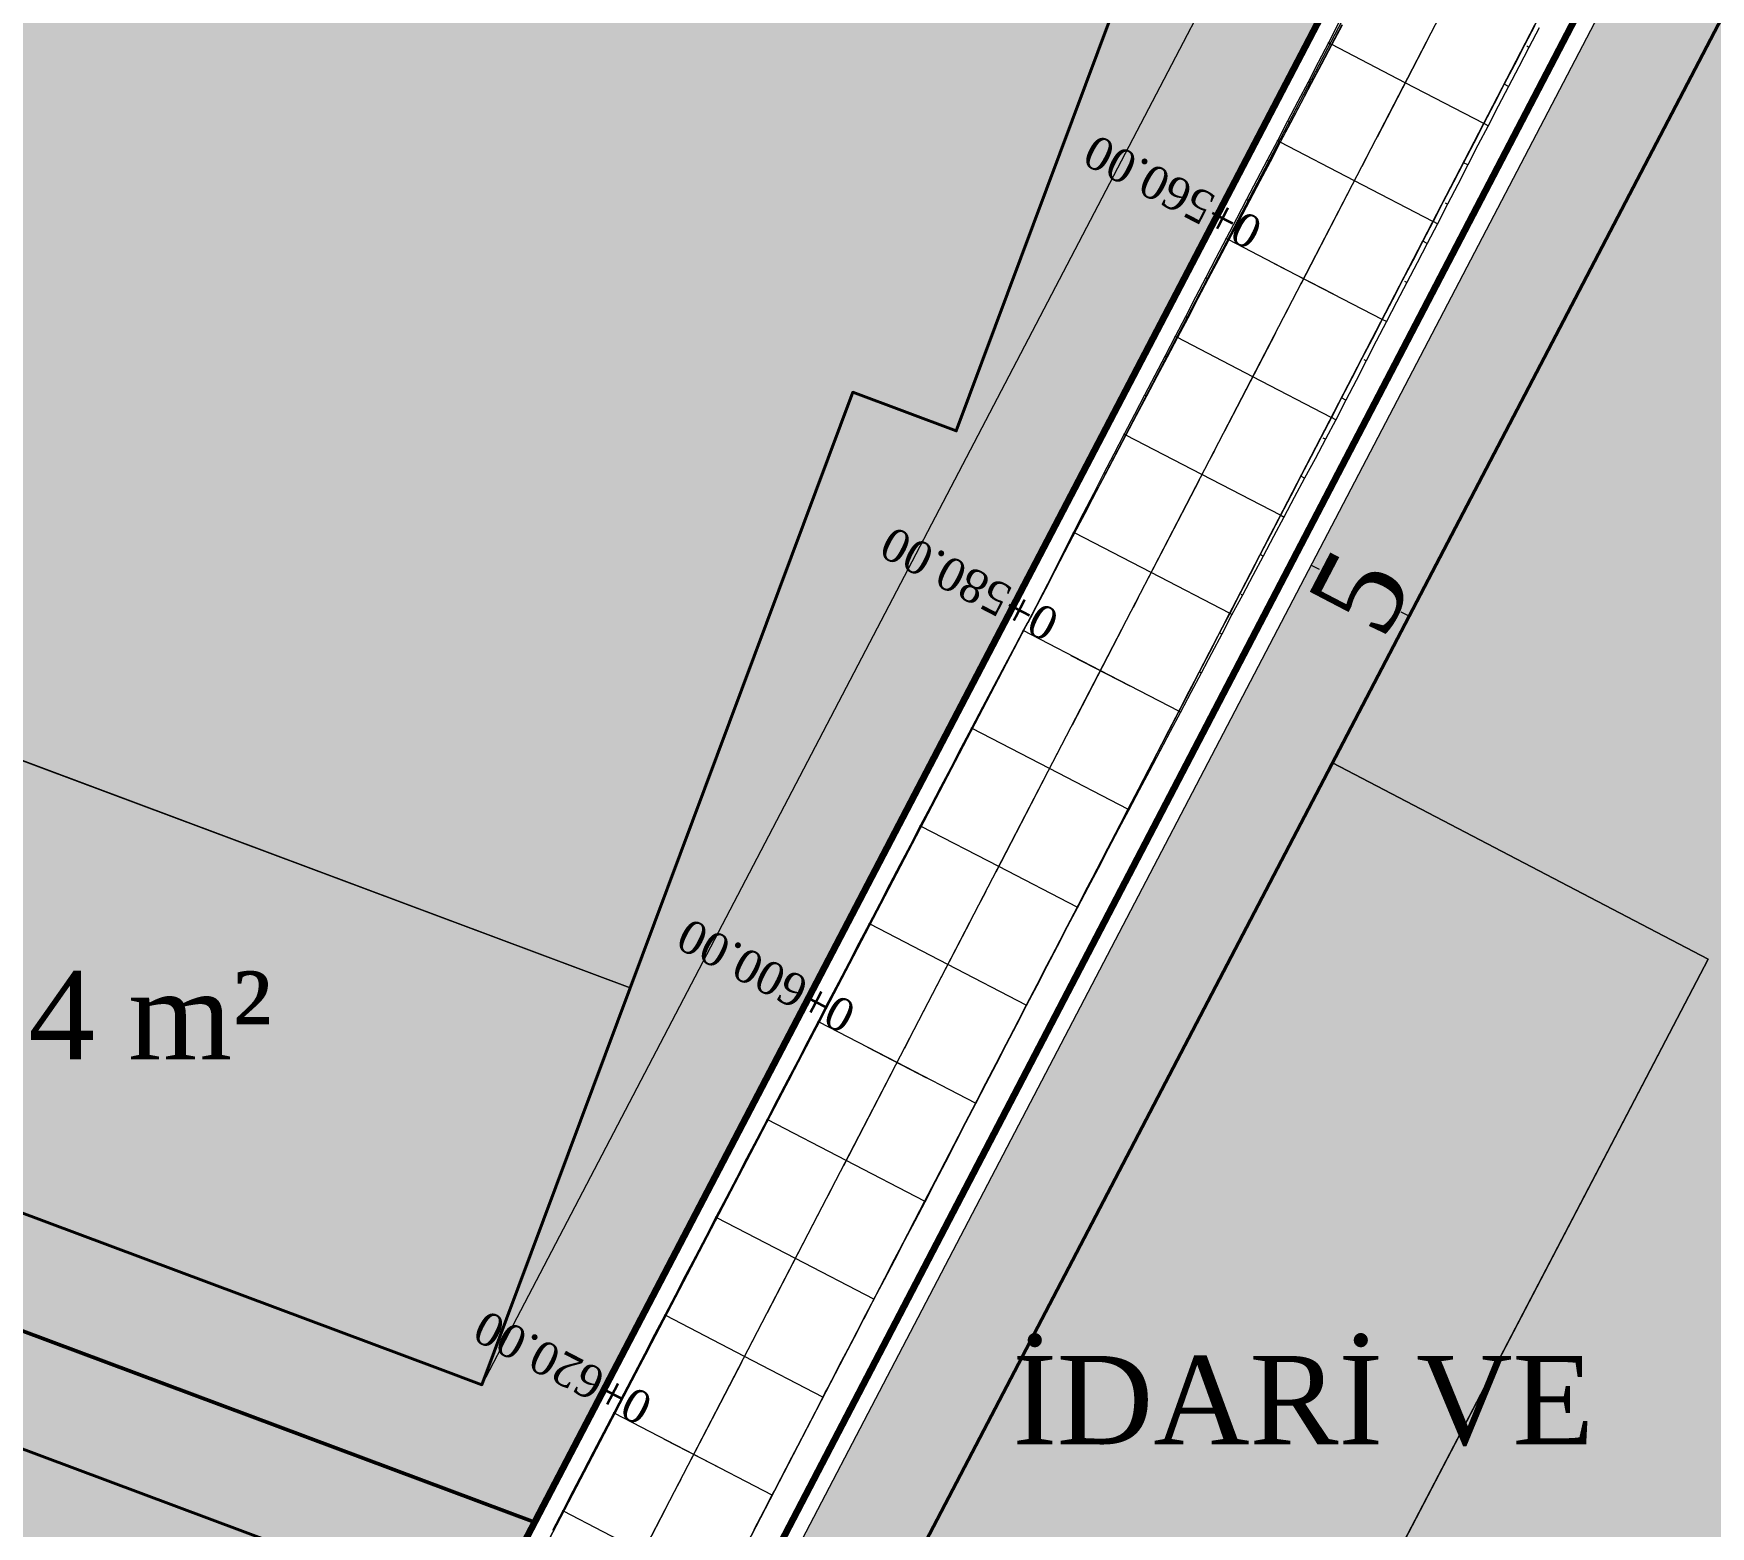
# Model space of a CAD drawing. Header units: metres. Extents: x 478603 to 489313, y 4282657 to 4289463.
# Drawn here: x 479184.7 to 479260.7, y 4286565.9 to 4286633.6 of the extents above; entities that cross this region are included whole.
import ezdxf

# ---------------------------------------------------------------- set-up
doc = ezdxf.new("R2010")
doc.units = ezdxf.units.M
for name, color, linetype, lineweight in [('102', 18, 'Continuous', 50), ('ADAKENARI', 18, 'Continuous', 0), ('DEGER', 18, 'Continuous', 20), ('EKS_2', 5, 'Continuous', 0), ('EKSENLER', 3, 'Continuous', 0), ('HDA_2', 30, 'Continuous', 0), ('HDO_2', 30, 'Continuous', 0), ('ISLETME', 18, 'Continuous', 20), ('KALDIRIM', 11, 'Continuous', 0), ('KDA_2', 150, 'Continuous', 20), ('KDO_2', 150, 'Continuous', 20), ('KYA_2', 1, 'Continuous', 20), ('KYO_2', 1, 'Continuous', 20), ('MUSTEMILAT_CIZGISI', 18, 'Continuous', 50), ('PARSEL_ALAN', 254, 'Continuous', 0), ('PARSEL_SERA_ALAN', 9, 'Continuous', 40), ('PL_ALİNMAN', 1, 'Continuous', 0), ('PL_ENKESIT', 1, 'Continuous', 0), ('PL_KM', 4, 'Continuous', 0), ('PL_KMYAZI', 30, 'Continuous', 0), ('RAKORDMAN', 3, 'Continuous', 0), ('ROL_CEPHE', 1, 'Continuous', 0), ('SEV_KYA_HDA', 3, 'Continuous', 0), ('SEV_KYO_HDO', 3, 'Continuous', 0), ('SEV_YKA_KDA', 3, 'Continuous', 0), ('SEV_YKO_KDO', 3, 'Continuous', 0), ('SNR_YAPIYAK', 18, 'Continuous', 0), ('YKA_2', 33, 'Continuous', 0), ('YKO_2', 33, 'Continuous', 0)]:
    doc.layers.add(name, color=color, linetype=linetype, lineweight=lineweight)
doc.styles.get("Standard").update_dxf_attribs({"font": 'times.ttf'})

msp = doc.modelspace()

# ---------------------------------------------------------------- hatches: boundary and pattern name
at = {"layer": 'PARSEL_ALAN'}
for points in [[(479207.44, 4286566.13), (479078.522, 4286614.302), (479053.516, 4286624.577), (479032.004, 4286635.94), (478964.563, 4286683.67), (478968.065, 4286688.423), (479034.161, 4286811.485), (479043.443, 4286844.133), (479302.343, 4286747.869)], [(479298.515, 4286716.47), (479302.236, 4286717.242), (479338.767, 4286687.674), (479363.604, 4286670.687), (479498.888, 4286577.307), (479499.968, 4286572.944), (479473.928, 4286523.091), (479464.491, 4286514.43), (479452.192, 4286504.422), (479445.649, 4286482.017), (479417.179, 4286482.509), (479348.224, 4286483.702), (479307.462, 4286488.78), (479198.426, 4286501.743), (479189.287, 4286507.41)], [(479207.44, 4286566.13), (479137.704, 4286432.587), (479021.491, 4286449.647), (479026.927, 4286457.805), (479035.043, 4286483.95), (479035.953, 4286493.044), (479037.74, 4286508.087), (479042.143, 4286528.803), (479045.592, 4286537.407), (479049.679, 4286545.627), (479060.254, 4286563.671), (479071.305, 4286583.749), (479075.744, 4286593.771), (479078.162, 4286600.407), (479082.161, 4286608.363), (479082.258, 4286609.95), (479080.983, 4286612.236), (479078.522, 4286614.302)]]:
    msp.add_hatch(color=256, dxfattribs=at).paths.add_polyline_path(points)
at = {"layer": 'PARSEL_SERA_ALAN'}
for points in [[(479203.047, 4286573.109), (479083.276, 4286617.863), (479086.636, 4286626.855), (479021.064, 4286651.357), (479024.425, 4286660.35), (478986.955, 4286674.351), (478990.315, 4286683.343), (478976.264, 4286688.594), (478979.624, 4286697.586), (478984.308, 4286695.836), (478997.749, 4286731.807), (479002.432, 4286730.057), (479015.873, 4286766.028), (479020.557, 4286764.278), (479033.998, 4286800.249), (479038.681, 4286798.498), (479052.122, 4286834.469), (479290.991, 4286745.214), (479280.911, 4286718.236), (479276.227, 4286719.986), (479262.786, 4286684.015), (479258.103, 4286685.765), (479244.662, 4286649.794), (479239.978, 4286651.544), (479226.537, 4286615.573), (479221.854, 4286617.324), (479205.053, 4286572.36)], [(479294.518, 4286698.023), (479379.604, 4286653.568), (479377.289, 4286649.136), (479411.324, 4286631.354), (479409.008, 4286626.922), (479443.043, 4286609.14), (479440.727, 4286604.709), (479474.762, 4286586.926), (479472.447, 4286582.495), (479489.464, 4286573.604), (479461.679, 4286520.425), (479453.171, 4286524.87), (479434.648, 4286489.417), (479426.139, 4286493.863), (479423.824, 4286489.431), (479415.315, 4286493.877), (479413, 4286489.445), (479404.491, 4286493.891), (479402.176, 4286489.459), (479393.667, 4286493.905), (479391.352, 4286489.473), (479382.843, 4286493.919), (479380.527, 4286489.487), (479372.019, 4286493.933), (479369.703, 4286489.501), (479361.195, 4286493.947), (479358.879, 4286489.515), (479350.371, 4286493.961), (479348.055, 4286489.529), (479331.038, 4286498.42), (479328.723, 4286493.988), (479320.214, 4286498.434), (479317.899, 4286494.002), (479309.39, 4286498.448), (479307.075, 4286494.016), (479290.057, 4286502.907), (479287.742, 4286498.476), (479279.233, 4286502.921), (479276.918, 4286498.49), (479259.901, 4286507.381), (479257.585, 4286502.949), (479249.077, 4286507.395), (479246.761, 4286502.963), (479238.252, 4286507.409), (479235.937, 4286502.977), (479218.92, 4286511.868), (479216.604, 4286507.437), (479208.096, 4286511.882), (479199.587, 4286516.328)], [(479195.704, 4286565.178), (479182.264, 4286529.207), (479177.58, 4286530.957), (479164.139, 4286494.986), (479159.455, 4286496.736), (479146.015, 4286460.765), (479141.331, 4286462.515), (479134.61, 4286444.53), (479120.559, 4286449.78), (479117.199, 4286440.788), (479075.046, 4286456.538), (479071.685, 4286447.546), (479034.216, 4286461.547), (479047.657, 4286497.517), (479042.973, 4286499.268), (479053.054, 4286526.246), (479048.37, 4286527.996), (479051.73, 4286536.989), (479056.414, 4286535.238), (479066.494, 4286562.217), (479071.178, 4286560.467), (479087.979, 4286605.43)]]:
    msp.add_hatch(color=256, dxfattribs=at).paths.add_polyline_path(points)

# ---------------------------------------------------------------- linework, layer by layer
at = {"layer": '102'}
msp.add_line((479207.44, 4286566.13, 919.99), (479078.522, 4286614.302), dxfattribs=at)
at = {"layer": 'ADAKENARI', "lineweight": 100}
for p, q in [((479405.087, 4286944.623), (479137.704, 4286432.587)), ((479164.565, 4286461.555), (479297.759, 4286717.083))]:
    msp.add_line(p, q, dxfattribs=at)
at = {"layer": 'EKS_2'}
for p in [(479246.881, 4286631.343, 920.514), (479244.579, 4286626.905, 920.526), (479242.277, 4286622.467, 920.538), (479239.974, 4286618.028, 920.549), (479237.672, 4286613.59, 920.561), (479235.369, 4286609.152, 920.573), (479233.067, 4286604.713, 920.585), (479230.764, 4286600.275, 920.597), (479228.462, 4286595.837, 920.609), (479226.16, 4286591.398, 920.62), (479223.857, 4286586.96, 920.632), (479221.555, 4286582.522, 920.658), (479219.252, 4286578.083, 920.732), (479216.95, 4286573.645, 920.811), (479214.648, 4286569.207, 920.891)]:
    msp.add_point(p, dxfattribs=at)
at = {"layer": 'EKSENLER'}
msp.add_line((479143.934, 4286432.894), (479292.801, 4286719.862), dxfattribs=at)
at = {"layer": 'HDA_2'}
msp.add_polyline3d([(479244.006, 4286633.961, 920.462), (479243.54, 4286633.077, 920.464), (479243.074, 4286632.192, 920.466), (479242.608, 4286631.307, 920.469), (479242.142, 4286630.422, 920.471), (479241.676, 4286629.538, 920.474), (479241.21, 4286628.653, 920.476), (479240.744, 4286627.768, 920.478), (479240.278, 4286626.883, 920.481), (479239.812, 4286625.998, 920.483), (479239.346, 4286625.114, 920.485), (479238.88, 4286624.229, 920.488), (479238.413, 4286623.344, 920.49), (479237.947, 4286622.459, 920.492), (479237.481, 4286621.574, 920.495), (479237.015, 4286620.69, 920.497), (479236.549, 4286619.805, 920.5), (479236.083, 4286618.92, 920.502), (479235.617, 4286618.035, 920.504), (479235.151, 4286617.151, 920.507), (479234.685, 4286616.266, 920.509), (479234.219, 4286615.381, 920.511), (479233.753, 4286614.496, 920.514), (479233.287, 4286613.611, 920.516), (479232.821, 4286612.727, 920.518), (479232.355, 4286611.842, 920.521), (479231.889, 4286610.957, 920.523), (479230.286, 4286607.868, 920.644)], dxfattribs=at)
for p in [(479243.54, 4286633.077, 920.464), (479241.21, 4286628.653, 920.476), (479238.88, 4286624.229, 920.488), (479236.549, 4286619.805, 920.5), (479234.219, 4286615.381, 920.511), (479231.889, 4286610.957, 920.523)]:
    msp.add_point(p, dxfattribs=at)
at = {"layer": 'HDO_2'}
msp.add_polyline3d([(479252.743, 4286633.935, 920.452), (479252.283, 4286633.047, 920.455), (479251.822, 4286632.16, 920.457), (479251.362, 4286631.272, 920.459), (479250.901, 4286630.384, 920.462), (479250.441, 4286629.497, 920.464), (479249.98, 4286628.609, 920.466), (479249.52, 4286627.721, 920.469), (479249.059, 4286626.834, 920.471), (479248.599, 4286625.946, 920.474), (479248.138, 4286625.058, 920.476), (479247.678, 4286624.171, 920.478), (479247.218, 4286623.283, 920.481), (479246.757, 4286622.395, 920.483), (479246.297, 4286621.508, 920.485), (479245.836, 4286620.62, 920.488), (479245.376, 4286619.732, 920.49), (479244.915, 4286618.845, 920.492), (479244.455, 4286617.957, 920.495), (479243.994, 4286617.069, 920.497), (479243.534, 4286616.182, 920.5), (479243.073, 4286615.294, 920.502), (479242.613, 4286614.406, 920.504), (479242.152, 4286613.519, 920.507), (479241.692, 4286612.631, 920.509), (479241.231, 4286611.743, 920.511), (479240.771, 4286610.856, 920.514), (479240.31, 4286609.968, 920.516), (479239.85, 4286609.08, 920.518), (479239.389, 4286608.193, 920.521), (479238.929, 4286607.305, 920.523), (479238.468, 4286606.417, 920.526), (479238.008, 4286605.53, 920.528), (479237.547, 4286604.642, 920.53), (479237.087, 4286603.754, 920.533), (479236.626, 4286602.867, 920.535), (479236.166, 4286601.979, 920.537), (479235.705, 4286601.091, 920.54), (479235.245, 4286600.204, 920.542), (479234.784, 4286599.316, 920.544), (479234.324, 4286598.428, 920.547), (479233.864, 4286597.541, 920.549), (479233.403, 4286596.653, 920.552), (479232.943, 4286595.765, 920.554), (479232.482, 4286594.878, 920.556), (479232.022, 4286593.99, 920.559), (479231.561, 4286593.102, 920.561), (479231.101, 4286592.215, 920.563), (479230.64, 4286591.327, 920.566), (479230.18, 4286590.439, 920.568), (479229.719, 4286589.552, 920.57), (479229.259, 4286588.664, 920.573), (479228.798, 4286587.776, 920.575), (479228.338, 4286586.889, 920.577), (479227.877, 4286586.001, 920.58), (479227.417, 4286585.113, 920.582), (479226.956, 4286584.226, 920.587), (479226.496, 4286583.338, 920.592), (479226.035, 4286582.45, 920.598), (479225.575, 4286581.563, 920.603), (479225.114, 4286580.675, 920.608), (479224.654, 4286579.787, 920.623), (479224.193, 4286578.9, 920.637), (479223.733, 4286578.012, 920.652), (479223.272, 4286577.124, 920.667), (479222.812, 4286576.237, 920.682), (479222.352, 4286575.35, 920.729)], dxfattribs=at)
for p in [(479250.441, 4286629.497, 920.464), (479248.138, 4286625.058, 920.476), (479245.836, 4286620.62, 920.488), (479243.534, 4286616.182, 920.5), (479241.231, 4286611.743, 920.511), (479238.929, 4286607.305, 920.523), (479236.626, 4286602.867, 920.535), (479234.324, 4286598.428, 920.547), (479232.022, 4286593.99, 920.559), (479229.719, 4286589.552, 920.57), (479227.417, 4286585.113, 920.582), (479225.114, 4286580.675, 920.608), (479222.812, 4286576.237, 920.682)]:
    msp.add_point(p, dxfattribs=at)
at = {"layer": 'ISLETME'}
for p, q in [((479211.773, 4286590.345), (479122.782, 4286623.597)), ((479116.062, 4286605.612), (479205.053, 4286572.36, 919.99)), ((479199.587, 4286516.328), (479243.579, 4286600.528)), ((479243.579, 4286600.528), (479260.597, 4286591.637)), ((479260.597, 4286591.637), (479216.604, 4286507.437)), ((479205.053, 4286572.36, 919.99), (479211.773, 4286590.345)), ((479195.704, 4286565.178), (479130.132, 4286589.679))]:
    msp.add_line(p, q, dxfattribs=at)
at = {"layer": 'KALDIRIM'}
for p, q in [((479491.757, 4287108.732), (479141.95, 4286438.657)), ((479164.189, 4286463.251), (479296.373, 4286718.061))]:
    msp.add_line(p, q, dxfattribs=at)
at = {"layer": 'KDA_2'}
msp.add_polyline3d([(479229.898, 4286607.098, 920.583), (479229.88, 4286607.073, 920.577), (479229.858, 4286607.04, 920.569), (479229.822, 4286606.982, 920.554), (479229.748, 4286606.851, 920.522), (479229.573, 4286606.526, 920.444), (479229.209, 4286605.842, 920.359), (479228.744, 4286604.964, 920.249), (479228.243, 4286604.017, 920.131), (479227.734, 4286603.054, 920.01), (479227.234, 4286602.106, 919.892), (479226.755, 4286601.196, 919.852), (479226.29, 4286600.31, 919.814), (479225.83, 4286599.432, 919.775), (479225.371, 4286598.557, 919.737), (479224.911, 4286597.679, 919.699), (479224.449, 4286596.796, 919.692), (479223.986, 4286595.91, 919.686), (479223.523, 4286595.022, 919.679), (479223.059, 4286594.135, 919.673), (479222.595, 4286593.247, 919.666), (479222.132, 4286592.36, 919.669), (479221.669, 4286591.474, 919.673), (479221.207, 4286590.588, 919.676), (479220.744, 4286589.701, 919.679), (479220.282, 4286588.815, 919.682), (479219.82, 4286587.928, 919.706), (479219.358, 4286587.041, 919.731), (479218.896, 4286586.154, 919.755), (479218.434, 4286585.267, 919.78), (479217.972, 4286584.38, 919.804), (479217.509, 4286583.494, 919.803), (479217.046, 4286582.608, 919.802), (479216.582, 4286581.722, 919.801), (479216.118, 4286580.836, 919.8), (479215.655, 4286579.949, 919.799), (479215.191, 4286579.063, 919.806), (479214.728, 4286578.177, 919.813), (479214.265, 4286577.291, 919.82), (479213.802, 4286576.404, 919.827), (479213.339, 4286575.518, 919.834), (479212.876, 4286574.632, 919.848), (479212.413, 4286573.745, 919.862), (479211.95, 4286572.859, 919.876), (479211.487, 4286571.972, 919.89), (479211.025, 4286571.086, 919.904), (479210.562, 4286570.199, 919.932), (479210.1, 4286569.313, 919.96), (479209.638, 4286568.426, 919.988), (479209.176, 4286567.539, 920.015), (479208.714, 4286566.652, 920.043), (479208.251, 4286565.765, 920.073)], dxfattribs=at)
for p in [(479229.573, 4286606.526, 920.444), (479227.234, 4286602.106, 919.892), (479224.911, 4286597.679, 919.699), (479222.595, 4286593.247, 919.666), (479220.282, 4286588.815, 919.682), (479217.972, 4286584.38, 919.804), (479215.655, 4286579.949, 919.799), (479213.339, 4286575.518, 919.834), (479211.025, 4286571.086, 919.904), (479208.714, 4286566.652, 920.043)]:
    msp.add_point(p, dxfattribs=at)
at = {"layer": 'KDO_2'}
msp.add_polyline3d([(479220.559, 4286571.916, 920.809), (479220.606, 4286572.006, 920.799), (479220.648, 4286572.086, 920.789), (479220.672, 4286572.133, 920.784), (479220.65, 4286572.09, 920.779), (479220.501, 4286571.803, 920.745), (479220.118, 4286571.066, 920.76), (479219.614, 4286570.094, 920.78), (479219.081, 4286569.066, 920.801), (479218.578, 4286568.096, 920.821), (479218.198, 4286567.364, 920.836), (479218.052, 4286567.082, 920.864), (479218.034, 4286567.048, 920.867), (479218.064, 4286567.106, 920.873), (479218.111, 4286567.196, 920.882), (479218.163, 4286567.297, 920.892)], dxfattribs=at)
for p in [(479220.501, 4286571.803, 920.745), (479218.198, 4286567.364, 920.836)]:
    msp.add_point(p, dxfattribs=at)
at = {"layer": 'KYA_2'}
msp.add_polyline3d([(479243.862, 4286634.036, 922.077), (479243.399, 4286633.15, 922.047), (479242.937, 4286632.263, 922.009), (479242.475, 4286631.376, 921.971), (479242.012, 4286630.489, 921.933), (479241.55, 4286629.603, 921.895), (479241.087, 4286628.716, 921.857), (479240.624, 4286627.83, 921.834), (479240.16, 4286626.945, 921.812), (479239.695, 4286626.059, 921.789), (479239.231, 4286625.173, 921.766), (479238.768, 4286624.287, 921.743), (479238.306, 4286623.4, 921.698), (479237.844, 4286622.513, 921.652), (479237.383, 4286621.625, 921.606), (479236.921, 4286620.738, 921.561), (479236.459, 4286619.852, 921.515), (479235.997, 4286618.966, 921.483), (479235.534, 4286618.082, 921.451), (479235.071, 4286617.197, 921.419), (479234.608, 4286616.31, 921.387), (479234.144, 4286615.42, 921.354), (479233.68, 4286614.522, 921.26), (479233.215, 4286613.621, 921.165), (479232.753, 4286612.722, 921.071), (479232.296, 4286611.834, 920.978), (479231.856, 4286610.974, 920.888), (479231.447, 4286610.167, 920.824), (479231.054, 4286609.39, 920.763), (479230.667, 4286608.623, 920.703), (479230.282, 4286607.86, 920.643), (479229.898, 4286607.098, 920.583)], dxfattribs=at)
for p in [(479243.399, 4286633.15, 922.047), (479241.087, 4286628.716, 921.857), (479238.768, 4286624.287, 921.743), (479236.459, 4286619.852, 921.515), (479234.144, 4286615.42, 921.354), (479231.856, 4286610.974, 920.888)]:
    msp.add_point(p, dxfattribs=at)
at = {"layer": 'KYO_2'}
for points in [[(479252.947, 4286633.829, 922.751), (479252.484, 4286632.943, 922.722), (479252.02, 4286632.057, 922.693), (479251.556, 4286631.171, 922.664), (479251.093, 4286630.285, 922.635), (479250.631, 4286629.398, 922.607), (479250.172, 4286628.51, 922.635), (479249.714, 4286627.621, 922.664), (479249.257, 4286626.731, 922.693), (479248.8, 4286625.842, 922.721), (479248.34, 4286624.954, 922.75), (479247.878, 4286624.067, 922.725), (479247.415, 4286623.181, 922.7), (479246.951, 4286622.295, 922.675), (479246.488, 4286621.409, 922.65), (479246.026, 4286620.522, 922.625), (479245.566, 4286619.633, 922.643), (479245.108, 4286618.744, 922.661), (479244.651, 4286617.855, 922.679), (479244.192, 4286616.967, 922.697), (479243.73, 4286616.08, 922.715), (479243.263, 4286615.195, 922.609), (479242.793, 4286614.313, 922.503), (479242.322, 4286613.431, 922.398), (479241.851, 4286612.548, 922.292), (479241.38, 4286611.666, 922.186), (479240.91, 4286610.784, 922.085), (479240.44, 4286609.901, 921.983), (479239.97, 4286609.018, 921.882), (479239.5, 4286608.135, 921.781), (479239.031, 4286607.252, 921.679), (479238.564, 4286606.368, 921.606), (479238.096, 4286605.484, 921.532), (479237.629, 4286604.6, 921.459), (479237.162, 4286603.715, 921.385), (479236.695, 4286602.831, 921.312), (479236.229, 4286601.947, 921.244), (479235.762, 4286601.062, 921.176), (479235.295, 4286600.178, 921.108), (479234.829, 4286599.293, 921.041), (479234.362, 4286598.409, 920.973), (479233.895, 4286597.524, 920.91), (479233.428, 4286596.64, 920.847), (479232.962, 4286595.755, 920.784), (479232.495, 4286594.871, 920.721), (479232.03, 4286593.985, 920.658), (479231.568, 4286593.099, 920.649), (479231.106, 4286592.212, 920.64), (479230.645, 4286591.325, 920.631), (479230.184, 4286590.437, 920.622), (479229.723, 4286589.55, 920.613), (479229.262, 4286588.662, 920.618), (479228.802, 4286587.774, 920.623), (479228.342, 4286586.887, 920.628), (479227.881, 4286585.999, 920.634), (479227.422, 4286585.111, 920.639), (479226.963, 4286584.223, 920.661), (479226.504, 4286583.334, 920.683), (479226.046, 4286582.446, 920.705), (479225.587, 4286581.557, 920.727), (479225.127, 4286580.669, 920.749), (479224.664, 4286579.779, 920.741), (479224.201, 4286578.891, 920.733), (479223.737, 4286578.002, 920.725), (479223.274, 4286577.116, 920.716), (479222.814, 4286576.235, 920.708), (479222.36, 4286575.365, 920.729), (479221.909, 4286574.501, 920.749), (479221.458, 4286573.639, 920.769), (479221.009, 4286572.777, 920.789), (479220.559, 4286571.916, 920.809)], [(479218.163, 4286567.297, 920.892), (479217.714, 4286566.423, 920.913), (479217.264, 4286565.549, 920.934)]]:
    msp.add_polyline3d(points, dxfattribs=at)
for p in [(479250.631, 4286629.398, 922.607), (479248.34, 4286624.954, 922.75), (479246.026, 4286620.522, 922.625), (479243.73, 4286616.08, 922.715), (479241.38, 4286611.666, 922.186), (479239.031, 4286607.252, 921.679), (479236.695, 4286602.831, 921.312), (479234.362, 4286598.409, 920.973), (479232.03, 4286593.985, 920.658), (479229.723, 4286589.55, 920.613), (479227.422, 4286585.111, 920.639), (479225.127, 4286580.669, 920.749), (479222.814, 4286576.235, 920.708)]:
    msp.add_point(p, dxfattribs=at)
at = {"layer": 'MUSTEMILAT_CIZGISI', "lineweight": 13}
for points in [[(479205.053, 4286572.36, 0), (479116.062, 4286605.612, 0), (479122.782, 4286623.597, 0), (479211.773, 4286590.345, 0), (479205.053, 4286572.36, 0)], [(479243.579, 4286600.528, 0), (479199.587, 4286516.328, 0), (479216.604, 4286507.437, 0), (479260.597, 4286591.637, 0), (479243.579, 4286600.528, 0)]]:
    msp.add_polyline3d(points, close=True, dxfattribs=at)
at = {"layer": 'PARSEL_ALAN'}
for points in [[(479207.44, 4286566.13, 919.99), (479078.522, 4286614.302, 906.873), (479053.516, 4286624.577, 904.793), (479032.004, 4286635.94, 901.935), (478964.563, 4286683.67, 898.842), (478968.065, 4286688.423, 898.871), (479034.161, 4286811.485, 898.734), (479043.443, 4286844.133, 899.166), (479302.343, 4286747.869, 922.414), (479207.44, 4286566.13, 919.99)], [(479207.44, 4286566.13, 0), (479078.522, 4286614.302, 0), (479053.516, 4286624.577, 0), (479032.004, 4286635.94, 0), (478964.563, 4286683.67, 0), (478968.065, 4286688.423, 0), (479034.161, 4286811.485, 0), (479043.443, 4286844.133, 0), (479302.343, 4286747.869, 0), (479207.44, 4286566.13, 0)], [(479298.515, 4286716.47, 921.094), (479302.236, 4286717.242, 919.873), (479338.767, 4286687.674, 924.909), (479363.604, 4286670.687, 927.047), (479498.888, 4286577.307, 935.494), (479499.968, 4286572.944, 935.676), (479473.928, 4286523.091, 935.649), (479464.491, 4286514.43, 935.434), (479452.192, 4286504.422, 935.044), (479445.649, 4286482.017, 935.051), (479417.179, 4286482.509, 933.671), (479348.224, 4286483.702, 930.256), (479307.462, 4286488.78, 928.1), (479198.426, 4286501.743, 922.102), (479189.287, 4286507.41, 921.584), (479298.515, 4286716.47, 921.094)], [(479298.515, 4286716.47, 0), (479302.236, 4286717.242, 0), (479338.767, 4286687.674, 0), (479363.604, 4286670.687, 0), (479498.888, 4286577.307, 0), (479499.968, 4286572.944, 0), (479473.928, 4286523.091, 0), (479464.491, 4286514.43, 0), (479452.192, 4286504.422, 0), (479445.649, 4286482.017, 0), (479417.179, 4286482.509, 0), (479348.224, 4286483.702, 0), (479307.462, 4286488.78, 0), (479198.426, 4286501.743, 0), (479189.287, 4286507.41, 0), (479298.515, 4286716.47, 0)], [(479207.44, 4286566.13, 919.99), (479137.704, 4286432.587, 923.135), (479021.491, 4286449.647, 917.101), (479026.927, 4286457.805, 916.778), (479035.043, 4286483.95, 916.829), (479035.953, 4286493.044, 916.839), (479037.74, 4286508.087, 917.262), (479042.143, 4286528.803, 917.125), (479045.592, 4286537.407, 917.01), (479049.679, 4286545.627, 916.533), (479060.254, 4286563.671, 914.691), (479071.305, 4286583.749, 911.09), (479075.744, 4286593.771, 909.858), (479078.162, 4286600.407, 909.023), (479082.161, 4286608.363, 907.721), (479082.258, 4286609.95, 907.555), (479080.983, 4286612.236, 907.227), (479078.522, 4286614.302, 906.873), (479207.44, 4286566.13, 919.99)], [(479207.44, 4286566.13, 0), (479137.704, 4286432.587, 0), (479021.491, 4286449.647, 0), (479026.927, 4286457.805, 0), (479035.043, 4286483.95, 0), (479035.953, 4286493.044, 0), (479037.74, 4286508.087, 0), (479042.143, 4286528.803, 0), (479045.592, 4286537.407, 0), (479049.679, 4286545.627, 0), (479060.254, 4286563.671, 0), (479071.305, 4286583.749, 0), (479075.744, 4286593.771, 0), (479078.162, 4286600.407, 0), (479082.161, 4286608.363, 0), (479082.258, 4286609.95, 0), (479080.983, 4286612.236, 0), (479078.522, 4286614.302, 0), (479207.44, 4286566.13, 0)]]:
    msp.add_polyline3d(points, close=True, dxfattribs=at)
at = {"layer": 'PARSEL_SERA_ALAN'}
for points in [[(479290.991, 4286745.214, 0), (479280.911, 4286718.236, 0), (479276.227, 4286719.986, 0), (479262.786, 4286684.015, 0), (479258.103, 4286685.765, 0), (479244.662, 4286649.794, 0), (479239.978, 4286651.544, 0), (479226.537, 4286615.573, 0), (479221.854, 4286617.324, 0), (479205.053, 4286572.36, 0), (479203.047, 4286573.109, 0), (479203.047, 4286573.109, 0), (479083.276, 4286617.863, 0), (479086.636, 4286626.855, 0), (479021.064, 4286651.357, 0), (479024.425, 4286660.35, 0), (478986.955, 4286674.351, 0), (478990.315, 4286683.343, 0), (478976.264, 4286688.594, 0), (478979.624, 4286697.586, 0), (478984.308, 4286695.836, 0), (478997.749, 4286731.807, 0)], [(479290.991, 4286745.214, 0), (479280.911, 4286718.236, 0), (479276.227, 4286719.986, 0), (479262.786, 4286684.015, 0), (479258.103, 4286685.765, 0), (479244.662, 4286649.794, 0), (479239.978, 4286651.544, 0), (479226.537, 4286615.573, 0), (479221.854, 4286617.324, 0), (479205.053, 4286572.36, 0), (479203.047, 4286573.109, 0), (479203.047, 4286573.109, 0), (479083.276, 4286617.863, 0), (479086.636, 4286626.855, 0), (479021.064, 4286651.357, 0), (479024.425, 4286660.35, 0), (478986.955, 4286674.351, 0), (478990.315, 4286683.343, 0), (478976.264, 4286688.594, 0), (478979.624, 4286697.586, 0), (478984.308, 4286695.836, 0), (478997.749, 4286731.807, 0)], [(479307.075, 4286494.016, 0), (479290.057, 4286502.907, 0), (479287.742, 4286498.476, 0), (479279.233, 4286502.921, 0), (479276.918, 4286498.49, 0), (479259.901, 4286507.381, 0), (479257.585, 4286502.949, 0), (479249.077, 4286507.395, 0), (479246.761, 4286502.963, 0), (479238.252, 4286507.409, 0), (479235.937, 4286502.977, 0), (479218.92, 4286511.868, 0), (479216.604, 4286507.437, 0), (479208.096, 4286511.882, 0), (479199.587, 4286516.328, 0), (479294.518, 4286698.023, 0), (479294.518, 4286698.023, 0), (479379.604, 4286653.568, 0)], [(479307.075, 4286494.016, 0), (479290.057, 4286502.907, 0), (479287.742, 4286498.476, 0), (479279.233, 4286502.921, 0), (479276.918, 4286498.49, 0), (479259.901, 4286507.381, 0), (479257.585, 4286502.949, 0), (479249.077, 4286507.395, 0), (479246.761, 4286502.963, 0), (479238.252, 4286507.409, 0), (479235.937, 4286502.977, 0), (479218.92, 4286511.868, 0), (479216.604, 4286507.437, 0), (479208.096, 4286511.882, 0), (479199.587, 4286516.328, 0), (479294.518, 4286698.023, 0), (479294.518, 4286698.023, 0), (479379.604, 4286653.568, 0)]]:
    msp.add_polyline3d(points, dxfattribs=at)
msp.add_polyline3d([(479195.704, 4286565.178, 0), (479182.264, 4286529.207, 0), (479177.58, 4286530.957, 0), (479164.139, 4286494.986, 0), (479159.455, 4286496.736, 0), (479146.015, 4286460.765, 0), (479141.331, 4286462.515, 0), (479134.61, 4286444.53, 0), (479120.559, 4286449.78, 0), (479117.199, 4286440.788, 0), (479075.046, 4286456.538, 0), (479071.685, 4286447.546, 0), (479034.216, 4286461.547, 0), (479047.657, 4286497.517, 0), (479042.973, 4286499.268, 0), (479053.054, 4286526.246, 0), (479048.37, 4286527.996, 0), (479051.73, 4286536.989, 0), (479056.414, 4286535.238, 0), (479066.494, 4286562.217, 0), (479071.178, 4286560.467, 0), (479087.979, 4286605.43, 0), (479195.704, 4286565.178, 0)], close=True, dxfattribs=at)
msp.add_polyline3d([(479195.704, 4286565.178, 0), (479182.264, 4286529.207, 0), (479177.58, 4286530.957, 0), (479164.139, 4286494.986, 0), (479159.455, 4286496.736, 0), (479146.015, 4286460.765, 0), (479141.331, 4286462.515, 0), (479134.61, 4286444.53, 0), (479120.559, 4286449.78, 0), (479117.199, 4286440.788, 0), (479075.046, 4286456.538, 0), (479071.685, 4286447.546, 0), (479034.216, 4286461.547, 0), (479047.657, 4286497.517, 0), (479042.973, 4286499.268, 0), (479053.054, 4286526.246, 0), (479048.37, 4286527.996, 0), (479051.73, 4286536.989, 0), (479056.414, 4286535.238, 0), (479066.494, 4286562.217, 0), (479071.178, 4286560.467, 0), (479087.979, 4286605.43, 0), (479195.704, 4286565.178, 0)], close=True, dxfattribs=at)
at = {"layer": 'PL_ALİNMAN'}
for p, q in [((479247.904, 4286633.315), (479245.602, 4286628.876)), ((479245.141, 4286627.989), (479244.911, 4286627.545)), ((479244.45, 4286626.657), (479242.148, 4286622.219)), ((479241.688, 4286621.331), (479241.457, 4286620.887)), ((479240.997, 4286620), (479238.694, 4286615.561)), ((479238.234, 4286614.674), (479238.004, 4286614.23)), ((479237.543, 4286613.342), (479235.241, 4286608.904)), ((479234.78, 4286608.016), (479234.55, 4286607.572)), ((479234.09, 4286606.685), (479231.787, 4286602.246)), ((479231.327, 4286601.359), (479231.096, 4286600.915)), ((479230.636, 4286600.027), (479228.334, 4286595.589)), ((479227.873, 4286594.701), (479227.643, 4286594.257)), ((479227.182, 4286593.37), (479224.88, 4286588.931)), ((479224.419, 4286588.044), (479224.189, 4286587.6)), ((479223.729, 4286586.712), (479221.426, 4286582.274)), ((479220.966, 4286581.386), (479220.736, 4286580.942)), ((479220.275, 4286580.055), (479217.973, 4286575.616)), ((479217.512, 4286574.729), (479217.282, 4286574.285)), ((479216.821, 4286573.397), (479214.519, 4286568.959)), ((479214.059, 4286568.071), (479213.828, 4286567.627)), ((479213.368, 4286566.74), (479211.065, 4286562.301))]:
    msp.add_line(p, q, dxfattribs=at)
at = {"layer": 'PL_ENKESIT'}
for points in [[(479250.631, 4286629.398, 922.607), (479250.441, 4286629.497, 920.464), (479250.432, 4286629.501, 920.514), (479246.881, 4286631.343, 920.514), (479243.549, 4286633.072, 920.514), (479243.54, 4286633.077, 920.464), (479243.399, 4286633.15, 922.047)], [(479248.34, 4286624.954, 922.75), (479248.138, 4286625.058, 920.476), (479248.13, 4286625.063, 920.526), (479244.579, 4286626.905, 920.526), (479241.219, 4286628.648, 920.526), (479241.21, 4286628.653, 920.476), (479241.087, 4286628.716, 921.857)], [(479246.026, 4286620.522, 922.625), (479245.836, 4286620.62, 920.488), (479245.827, 4286620.625, 920.538), (479242.277, 4286622.467, 920.538), (479238.888, 4286624.224, 920.538), (479238.88, 4286624.229, 920.488), (479238.768, 4286624.287, 921.743)], [(479243.73, 4286616.08, 922.715), (479243.534, 4286616.182, 920.5), (479243.525, 4286616.186, 920.549), (479239.974, 4286618.028, 920.549), (479236.558, 4286619.8, 920.549), (479236.549, 4286619.805, 920.5), (479236.459, 4286619.852, 921.515)], [(479241.38, 4286611.666, 922.186), (479241.231, 4286611.743, 920.511), (479241.222, 4286611.748, 920.561), (479237.672, 4286613.59, 920.561), (479234.228, 4286615.376, 920.561), (479234.219, 4286615.381, 920.511), (479234.144, 4286615.42, 921.354)], [(479239.031, 4286607.252, 921.679), (479238.929, 4286607.305, 920.523), (479238.92, 4286607.31, 920.573), (479235.369, 4286609.152, 920.573), (479231.898, 4286610.952, 920.573), (479231.889, 4286610.957, 920.523), (479231.856, 4286610.974, 920.888)], [(479236.695, 4286602.831, 921.312), (479236.626, 4286602.867, 920.535), (479236.618, 4286602.871, 920.585), (479233.067, 4286604.713, 920.585), (479229.579, 4286606.523, 920.585), (479229.573, 4286606.526, 920.444)], [(479234.362, 4286598.409, 920.973), (479234.324, 4286598.428, 920.547), (479234.315, 4286598.433, 920.597), (479230.764, 4286600.275, 920.597), (479227.265, 4286602.09, 920.597), (479227.234, 4286602.106, 919.892)], [(479232.03, 4286593.985, 920.658), (479232.022, 4286593.99, 920.559), (479232.013, 4286593.995, 920.609), (479228.462, 4286595.837, 920.609), (479224.951, 4286597.658, 920.609), (479224.911, 4286597.679, 919.699)], [(479229.723, 4286589.55, 920.613), (479229.719, 4286589.552, 920.57), (479229.71, 4286589.556, 920.62), (479226.16, 4286591.398, 920.62), (479222.638, 4286593.225, 920.62), (479222.595, 4286593.247, 919.666)], [(479227.422, 4286585.111, 920.639), (479227.417, 4286585.113, 920.582), (479227.408, 4286585.118, 920.632), (479223.857, 4286586.96, 920.632), (479220.324, 4286588.793, 920.632), (479220.282, 4286588.815, 919.682)], [(479225.127, 4286580.669, 920.749), (479225.114, 4286580.675, 920.608), (479225.105, 4286580.68, 920.658), (479221.555, 4286582.522, 920.658), (479218.01, 4286584.36, 920.658), (479217.972, 4286584.38, 919.804)], [(479222.814, 4286576.235, 920.708), (479222.812, 4286576.237, 920.682), (479222.803, 4286576.241, 920.732), (479219.252, 4286578.083, 920.732), (479215.696, 4286579.928, 920.732), (479215.655, 4286579.949, 919.799)], [(479220.501, 4286571.803, 920.745), (479220.501, 4286571.803, 920.811), (479216.95, 4286573.645, 920.811), (479213.382, 4286575.496, 920.811), (479213.339, 4286575.518, 919.834)], [(479218.198, 4286567.364, 920.836), (479218.198, 4286567.365, 920.891), (479214.648, 4286569.207, 920.891), (479211.069, 4286571.063, 920.891), (479211.025, 4286571.086, 919.904)], [(479215.912, 4286562.918, 920.997), (479215.905, 4286562.922, 920.92), (479215.896, 4286562.926, 920.97), (479212.345, 4286564.768, 920.97), (479208.755, 4286566.631, 920.97), (479208.714, 4286566.652, 920.043)]]:
    msp.add_polyline3d(points, dxfattribs=at)
at = {"layer": 'PL_KM'}
for p, q in [((479240.945, 4286623.157), (479243.608, 4286621.776)), ((479231.735, 4286605.404), (479234.398, 4286604.023)), ((479222.526, 4286587.651), (479225.189, 4286586.269)), ((479213.316, 4286569.897), (479215.979, 4286568.516))]:
    msp.add_line(p, q, dxfattribs=at)
at = {"layer": 'RAKORDMAN'}
for p, q in [((479305.076, 4286751.135, 923.341), (479231.221, 4286609.66, 919.99)), ((479308.085, 4286741.953, 923.558), (479252.104, 4286632.724, 922.656)), ((479252.104, 4286632.724, 922.656), (479198.875, 4286530.115, 921.26)), ((479231.221, 4286609.66, 919.99), (479159.211, 4286471.721, 921.31))]:
    msp.add_line(p, q, dxfattribs=at)
at = {"layer": 'ROL_CEPHE'}
for p, q in [((479242.621, 4286609.491), (479242.975, 4286609.305)), ((479247.052, 4286607.175), (479246.698, 4286607.36))]:
    msp.add_line(p, q, dxfattribs=at)
at = {"layer": 'SEV_KYA_HDA'}
for p, q in [((479243.399, 4286633.15, 922.047), (479243.47, 4286633.113, 921.256)), ((479242.475, 4286631.376, 921.971), (479242.608, 4286631.307, 920.469)), ((479241.55, 4286629.603, 921.895), (479241.613, 4286629.57, 921.184)), ((479240.624, 4286627.83, 921.834), (479240.744, 4286627.768, 920.478)), ((479239.695, 4286626.059, 921.789), (479239.754, 4286626.029, 921.136)), ((479238.768, 4286624.287, 921.743), (479238.88, 4286624.229, 920.488)), ((479237.844, 4286622.513, 921.652), (479237.896, 4286622.486, 921.072)), ((479236.921, 4286620.739, 921.561), (479237.015, 4286620.69, 920.497)), ((479235.996, 4286618.965, 921.483), (479236.04, 4286618.943, 920.992)), ((479235.069, 4286617.193, 921.419), (479235.151, 4286617.151, 920.507)), ((479234.144, 4286615.42, 921.354), (479234.182, 4286615.4, 920.933)), ((479233.227, 4286613.643, 921.168), (479233.287, 4286613.611, 920.516)), ((479232.312, 4286611.864, 920.981), (479232.333, 4286611.853, 920.751)), ((479231.404, 4286610.082, 920.818), (479231.428, 4286610.069, 920.558)), ((479230.502, 4286608.297, 920.677), (479230.505, 4286608.295, 920.652))]:
    msp.add_line(p, q, dxfattribs=at)
at = {"layer": 'SEV_KYO_HDO'}
for p, q in [((479252.484, 4286632.943, 922.722), (479252.383, 4286632.995, 921.588)), ((479251.556, 4286631.171, 922.664), (479251.362, 4286631.272, 920.459)), ((479250.631, 4286629.398, 922.607), (479250.536, 4286629.447, 921.535)), ((479249.714, 4286627.621, 922.664), (479249.52, 4286627.721, 920.469)), ((479248.8, 4286625.842, 922.721), (479248.699, 4286625.894, 921.597)), ((479247.878, 4286624.067, 922.725), (479247.678, 4286624.171, 920.478)), ((479246.951, 4286622.295, 922.675), (479246.854, 4286622.345, 921.579)), ((479246.026, 4286620.522, 922.625), (479245.836, 4286620.62, 920.488)), ((479245.108, 4286618.744, 922.661), (479245.012, 4286618.795, 921.577)), ((479244.192, 4286616.967, 922.697), (479243.994, 4286617.069, 920.497)), ((479243.263, 4286615.195, 922.609), (479243.168, 4286615.245, 921.555)), ((479242.322, 4286613.431, 922.398), (479242.152, 4286613.519, 920.507)), ((479241.38, 4286611.666, 922.186), (479241.306, 4286611.705, 921.349)), ((479240.44, 4286609.901, 921.983), (479240.31, 4286609.968, 920.516)), ((479239.5, 4286608.135, 921.781), (479239.445, 4286608.164, 921.151)), ((479238.564, 4286606.368, 921.606), (479238.468, 4286606.417, 920.526)), ((479237.629, 4286604.6, 921.459), (479237.588, 4286604.621, 920.994)), ((479236.695, 4286602.831, 921.312), (479236.626, 4286602.867, 920.535)), ((479235.762, 4286601.062, 921.176), (479235.734, 4286601.077, 920.858)), ((479234.829, 4286599.293, 921.041), (479234.784, 4286599.316, 920.544)), ((479233.895, 4286597.524, 920.91), (479233.879, 4286597.533, 920.73)), ((479232.962, 4286595.755, 920.784), (479232.943, 4286595.765, 920.554)), ((479232.03, 4286593.985, 920.658), (479232.026, 4286593.988, 920.608)), ((479231.106, 4286592.212, 920.64), (479231.101, 4286592.215, 920.563)), ((479230.184, 4286590.437, 920.622), (479230.182, 4286590.438, 920.595)), ((479229.262, 4286588.662, 920.618), (479229.259, 4286588.664, 920.573)), ((479228.342, 4286586.887, 920.628), (479228.34, 4286586.888, 920.603)), ((479227.422, 4286585.111, 920.639), (479227.417, 4286585.113, 920.582)), ((479226.504, 4286583.334, 920.683), (479226.5, 4286583.336, 920.638)), ((479225.587, 4286581.557, 920.727), (479225.575, 4286581.563, 920.603)), ((479224.665, 4286579.781, 920.741), (479224.66, 4286579.784, 920.682)), ((479223.74, 4286578.008, 920.725), (479223.733, 4286578.012, 920.652)), ((479222.814, 4286576.235, 920.708), (479222.813, 4286576.236, 920.695))]:
    msp.add_line(p, q, dxfattribs=at)
at = {"layer": 'SEV_YKA_KDA'}
for p, q in [((479229.579, 4286606.523, 920.585), (479229.573, 4286606.526, 920.444)), ((479228.653, 4286604.75, 920.59), (479228.644, 4286604.754, 920.406)), ((479227.728, 4286602.977, 920.594), (479227.701, 4286602.991, 920.002)), ((479226.803, 4286601.204, 920.599), (479226.786, 4286601.212, 920.226)), ((479225.877, 4286599.431, 920.604), (479225.839, 4286599.45, 919.776)), ((479224.951, 4286597.658, 920.609), (479224.931, 4286597.668, 920.154)), ((479224.026, 4286595.885, 920.613), (479223.984, 4286595.906, 919.686)), ((479223.1, 4286594.112, 920.618), (479223.079, 4286594.123, 920.145)), ((479222.175, 4286592.339, 920.623), (479222.132, 4286592.361, 919.669)), ((479221.249, 4286590.566, 920.627), (479221.228, 4286590.577, 920.152)), ((479220.324, 4286588.793, 920.632), (479220.282, 4286588.815, 919.682)), ((479219.398, 4286587.02, 920.642), (479219.378, 4286587.03, 920.187)), ((479218.473, 4286585.247, 920.653), (479218.434, 4286585.267, 919.78)), ((479217.547, 4286583.474, 920.673), (479217.528, 4286583.484, 920.238)), ((479216.622, 4286581.701, 920.702), (479216.582, 4286581.722, 919.801)), ((479215.696, 4286579.928, 920.732), (479215.675, 4286579.939, 920.266)), ((479214.771, 4286578.155, 920.764), (479214.728, 4286578.177, 919.813)), ((479213.845, 4286576.382, 920.795), (479213.824, 4286576.393, 920.311)), ((479212.92, 4286574.609, 920.827), (479212.876, 4286574.632, 919.848)), ((479211.994, 4286572.836, 920.859), (479211.972, 4286572.848, 920.367)), ((479211.069, 4286571.063, 920.891), (479211.025, 4286571.086, 919.904)), ((479210.143, 4286569.29, 920.922), (479210.122, 4286569.301, 920.441)), ((479209.217, 4286567.517, 920.954), (479209.176, 4286567.539, 920.015))]:
    msp.add_line(p, q, dxfattribs=at)
at = {"layer": 'SEV_YKO_KDO'}
for p, q in [((479220.04, 4286570.915, 920.827), (479220.04, 4286570.915, 920.763)), ((479219.119, 4286569.14, 920.859), (479219.119, 4286569.14, 920.829))]:
    msp.add_line(p, q, dxfattribs=at)
at = {"layer": 'SNR_YAPIYAK'}
for p, q in [((479295.287, 4286745.158, 919.99), (479205.053, 4286572.36, 919.99)), ((479195.869, 4286509.212, 923.247), (479301.507, 4286711.4, 923.247)), ((479205.053, 4286572.36, 919.99), (479080.348, 4286618.957, 919.99)), ((479086.551, 4286605.964, 907.297), (479200.388, 4286563.428, 907.297))]:
    msp.add_line(p, q, dxfattribs=at)
msp.add_point((479205.053, 4286572.36, 919.99), dxfattribs=at)
msp.add_point((479205.053, 4286572.36, 919.99), dxfattribs=at)
at = {"layer": 'YKA_2'}
msp.add_polyline3d([(479244.015, 4286633.957, 920.512), (479243.549, 4286633.072, 920.514), (479243.083, 4286632.187, 920.516), (479242.617, 4286631.302, 920.519), (479242.151, 4286630.418, 920.521), (479241.685, 4286629.533, 920.523), (479241.219, 4286628.648, 920.526), (479240.753, 4286627.763, 920.528), (479240.287, 4286626.879, 920.531), (479239.821, 4286625.994, 920.533), (479239.354, 4286625.109, 920.535), (479238.888, 4286624.224, 920.538), (479238.422, 4286623.339, 920.54), (479237.956, 4286622.455, 920.542), (479237.49, 4286621.57, 920.545), (479237.024, 4286620.685, 920.547), (479236.558, 4286619.8, 920.549), (479236.092, 4286618.916, 920.552), (479235.627, 4286618.031, 920.554), (479235.161, 4286617.147, 920.557), (479234.695, 4286616.262, 920.559), (479234.228, 4286615.376, 920.561), (479233.76, 4286614.49, 920.564), (479233.292, 4286613.603, 920.566), (479232.825, 4286612.716, 920.568), (479232.359, 4286611.831, 920.571), (479231.898, 4286610.952, 920.573), (479231.446, 4286610.085, 920.575), (479231.003, 4286609.232, 920.578), (479230.576, 4286608.408, 920.58), (479230.186, 4286607.655, 920.582), (479229.898, 4286607.098, 920.583), (479229.797, 4286606.901, 920.583), (479229.795, 4286606.898, 920.583), (479229.829, 4286606.962, 920.583), (479229.87, 4286607.041, 920.583), (479229.898, 4286607.098, 920.583), (479229.898, 4286607.104, 920.583), (479229.877, 4286607.072, 920.583), (479229.837, 4286607.003, 920.584), (479229.758, 4286606.859, 920.584), (479229.579, 4286606.523, 920.585), (479229.218, 4286605.832, 920.587), (479228.758, 4286604.951, 920.589), (479228.263, 4286604.003, 920.592), (479227.76, 4286603.039, 920.594), (479227.265, 4286602.09, 920.597), (479226.79, 4286601.179, 920.599), (479226.327, 4286600.292, 920.602), (479225.868, 4286599.413, 920.604), (479225.41, 4286598.536, 920.606), (479224.951, 4286597.658, 920.609), (479224.49, 4286596.774, 920.611), (479224.028, 4286595.888, 920.613), (479223.564, 4286595.001, 920.616), (479223.101, 4286594.113, 920.618), (479222.638, 4286593.225, 920.62), (479222.175, 4286592.338, 920.623), (479221.712, 4286591.452, 920.625), (479221.249, 4286590.566, 920.627), (479220.787, 4286589.679, 920.63), (479220.324, 4286588.793, 920.632), (479219.861, 4286587.906, 920.637), (479219.398, 4286587.02, 920.642), (479218.936, 4286586.133, 920.648), (479218.473, 4286585.247, 920.653), (479218.01, 4286584.36, 920.658), (479217.547, 4286583.474, 920.673), (479217.084, 4286582.587, 920.687), (479216.622, 4286581.701, 920.702), (479216.159, 4286580.814, 920.717), (479215.696, 4286579.928, 920.732), (479215.233, 4286579.042, 920.748), (479214.771, 4286578.155, 920.764), (479214.308, 4286577.269, 920.779), (479213.845, 4286576.382, 920.795), (479213.382, 4286575.496, 920.811), (479212.92, 4286574.609, 920.827), (479212.457, 4286573.723, 920.843), (479211.994, 4286572.836, 920.859), (479211.531, 4286571.95, 920.875), (479211.069, 4286571.063, 920.891), (479210.606, 4286570.177, 920.906), (479210.143, 4286569.29, 920.922), (479209.68, 4286568.404, 920.938), (479209.218, 4286567.517, 920.954), (479208.755, 4286566.631, 920.97), (479208.292, 4286565.744, 920.986)], dxfattribs=at)
for p in [(479243.549, 4286633.072, 920.514), (479241.219, 4286628.648, 920.526), (479238.888, 4286624.224, 920.538), (479236.558, 4286619.8, 920.549), (479234.228, 4286615.376, 920.561), (479231.898, 4286610.952, 920.573), (479229.579, 4286606.523, 920.585), (479227.265, 4286602.09, 920.597), (479224.951, 4286597.658, 920.609), (479222.638, 4286593.225, 920.62), (479220.324, 4286588.793, 920.632), (479218.01, 4286584.36, 920.658), (479215.696, 4286579.928, 920.732), (479213.382, 4286575.496, 920.811), (479211.069, 4286571.063, 920.891), (479208.755, 4286566.631, 920.97)]:
    msp.add_point(p, dxfattribs=at)
at = {"layer": 'YKO_2'}
msp.add_polyline3d([(479252.734, 4286633.94, 920.502), (479252.274, 4286633.052, 920.505), (479251.813, 4286632.164, 920.507), (479251.353, 4286631.277, 920.509), (479250.893, 4286630.389, 920.512), (479250.432, 4286629.501, 920.514), (479249.972, 4286628.614, 920.516), (479249.511, 4286627.726, 920.519), (479249.051, 4286626.838, 920.521), (479248.59, 4286625.951, 920.523), (479248.13, 4286625.063, 920.526), (479247.669, 4286624.175, 920.528), (479247.209, 4286623.288, 920.531), (479246.748, 4286622.4, 920.533), (479246.288, 4286621.512, 920.535), (479245.827, 4286620.625, 920.538), (479245.367, 4286619.737, 920.54), (479244.906, 4286618.849, 920.542), (479244.446, 4286617.962, 920.545), (479243.985, 4286617.074, 920.547), (479243.525, 4286616.186, 920.549), (479243.064, 4286615.299, 920.552), (479242.604, 4286614.411, 920.554), (479242.143, 4286613.523, 920.557), (479241.683, 4286612.636, 920.559), (479241.222, 4286611.748, 920.561), (479240.762, 4286610.86, 920.564), (479240.301, 4286609.973, 920.566), (479239.841, 4286609.085, 920.568), (479239.38, 4286608.197, 920.571), (479238.92, 4286607.31, 920.573), (479238.459, 4286606.422, 920.576), (479237.999, 4286605.534, 920.578), (479237.538, 4286604.647, 920.58), (479237.078, 4286603.759, 920.583), (479236.618, 4286602.871, 920.585), (479236.157, 4286601.984, 920.587), (479235.697, 4286601.096, 920.59), (479235.236, 4286600.208, 920.592), (479234.776, 4286599.321, 920.594), (479234.315, 4286598.433, 920.597), (479233.855, 4286597.545, 920.599), (479233.394, 4286596.658, 920.602), (479232.934, 4286595.77, 920.604), (479232.473, 4286594.882, 920.606), (479232.013, 4286593.995, 920.609), (479231.552, 4286593.107, 920.611), (479231.092, 4286592.219, 920.613), (479230.631, 4286591.332, 920.616), (479230.171, 4286590.444, 920.618), (479229.71, 4286589.556, 920.62), (479229.25, 4286588.669, 920.623), (479228.789, 4286587.781, 920.625), (479228.329, 4286586.894, 920.627), (479227.868, 4286586.006, 920.63), (479227.408, 4286585.118, 920.632), (479226.947, 4286584.23, 920.637), (479226.486, 4286583.341, 920.642), (479226.025, 4286582.452, 920.648), (479225.565, 4286581.565, 920.653), (479225.105, 4286580.68, 920.658), (479224.648, 4286579.799, 920.673), (479224.192, 4286578.919, 920.687), (479223.735, 4286578.038, 920.702), (479223.274, 4286577.15, 920.717), (479222.803, 4286576.241, 920.732), (479222.313, 4286575.297, 920.749), (479221.818, 4286574.342, 920.766), (479221.334, 4286573.409, 920.782), (479220.89, 4286572.553, 920.798), (479220.559, 4286571.916, 920.809), (479220.437, 4286571.681, 920.809), (479220.429, 4286571.665, 920.809), (479220.462, 4286571.729, 920.809), (479220.509, 4286571.82, 920.809), (479220.559, 4286571.916, 920.809), (479220.608, 4286572.011, 920.81), (479220.65, 4286572.09, 920.81), (479220.673, 4286572.136, 920.81), (479220.65, 4286572.092, 920.81), (479220.501, 4286571.803, 920.811), (479220.118, 4286571.065, 920.824), (479219.614, 4286570.093, 920.842), (479219.08, 4286569.065, 920.86), (479218.577, 4286568.096, 920.878), (479218.198, 4286567.365, 920.891), (479218.052, 4286567.083, 920.891), (479218.035, 4286567.05, 920.891), (479218.065, 4286567.108, 920.891), (479218.112, 4286567.198, 920.892), (479218.163, 4286567.297, 920.892), (479218.217, 4286567.401, 920.892), (479218.265, 4286567.494, 920.892), (479218.298, 4286567.556, 920.892), (479218.288, 4286567.537, 920.892), (479218.163, 4286567.297, 920.892), (479217.828, 4286566.651, 920.903), (479217.378, 4286565.784, 920.919)], dxfattribs=at)
for p in [(479250.432, 4286629.501, 920.514), (479248.13, 4286625.063, 920.526), (479245.827, 4286620.625, 920.538), (479243.525, 4286616.186, 920.549), (479241.222, 4286611.748, 920.561), (479238.92, 4286607.31, 920.573), (479236.618, 4286602.871, 920.585), (479234.315, 4286598.433, 920.597), (479232.013, 4286593.995, 920.609), (479229.71, 4286589.556, 920.62), (479227.408, 4286585.118, 920.632), (479225.105, 4286580.68, 920.658), (479222.803, 4286576.241, 920.732), (479220.501, 4286571.803, 920.811), (479218.198, 4286567.365, 920.891)]:
    msp.add_point(p, dxfattribs=at)

# ---------------------------------------------------------------- texts
at = {"layer": 'DEGER', "lineweight": 13}
msp.add_text('1.824 m²', height=4, dxfattribs=at).set_placement((479173.933, 4286587.096))
at = {"layer": 'DEGER'}
msp.add_text('İDARİ VE ', height=4, dxfattribs=at).set_placement((479229.088, 4286569.666))
at = {"layer": 'PL_KMYAZI'}
for s, p in [('0+560.00', (479240.526, 4286625.064)), ('0+580.00', (479231.316, 4286607.311)), ('0+600.00', (479222.107, 4286589.558)), ('0+620.00', (479212.897, 4286571.804))]:
    msp.add_text(s, height=1.5, rotation=512.58171, dxfattribs=at).set_placement(p)
at = {"layer": 'ROL_CEPHE'}
msp.add_text('5', height=4, rotation=62.41421, dxfattribs=at).set_placement((479245.876, 4286606.003))

doc.saveas('drawing.dxf')
